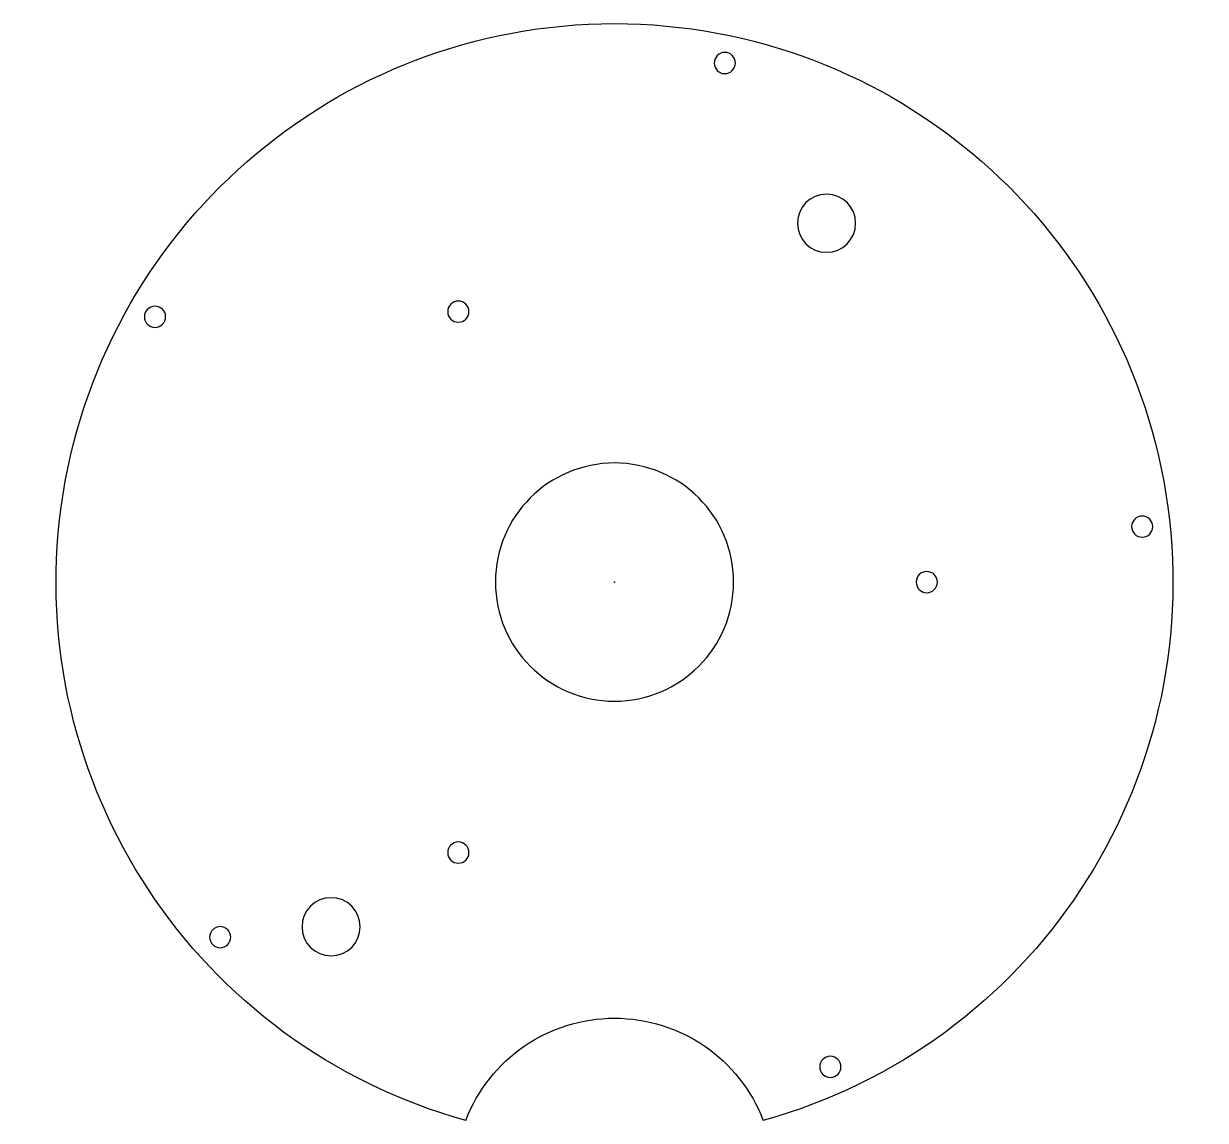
# Model space of a CAD drawing. Header units: millimetres. Extents: x -112 to 112, y -102 to 106.
import ezdxf

# ---------------------------------------------------------------- set-up
doc = ezdxf.new("R2010")
doc.units = ezdxf.units.MM
doc.header["$MEASUREMENT"] = 0
doc.layers.add('Robotica Volledige Robot3 v3_Sketch26', color=7, linetype='Continuous')

msp = doc.modelspace()

# ---------------------------------------------------------------- linework, layer by layer
at = {"layer": 'Robotica Volledige Robot3 v3_Sketch26', "extrusion": (0, 0, -1)}
for centre, radius in [((-20.84, 98.06, -49), 2), ((-40.06, 67.8, -49), 5.5), ((86.82, 50.12, -49), 2), ((29.5, 51.1, -49), 2), ((0, 0, -49), 22.5), ((-99.7, 10.48, -49), 2), ((-59, 0, -49), 2), ((29.5, -51.1, -49), 2), ((53.54, -65.12, -49), 5.5), ((74.5, -67.08, -49), 2), ((-40.78, -91.58, -49), 2)]:
    msp.add_circle(centre, radius, dxfattribs=at)
for centre, radius, start, end in [((0, 0, -49), 105.5, 285.4496, 254.5504), ((0, -112.5, -49), 30.11, 21.0427, 158.9573)]:
    msp.add_arc(centre, radius, start, end, dxfattribs=at)
at = {"layer": 'Robotica Volledige Robot3 v3_Sketch26'}
msp.add_point((0, 0, 49), dxfattribs=at)

doc.saveas('drawing.dxf')
